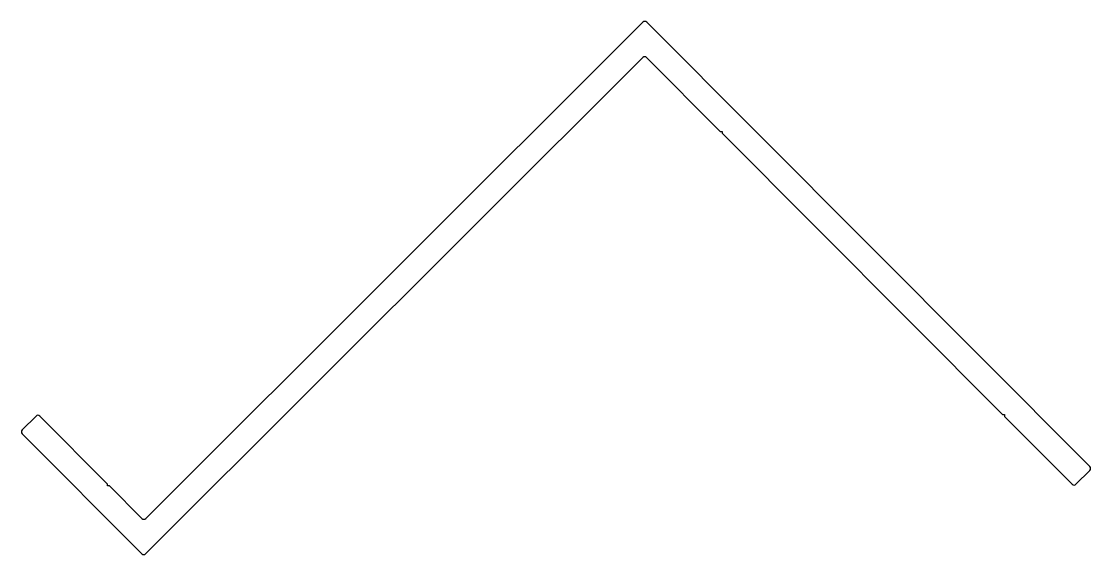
# Model space of a CAD drawing. Extents: x 2 to 206, y 3 to 104.
import ezdxf

# ---------------------------------------------------------------- set-up
doc = ezdxf.new("R2010")
doc.units = 0
doc.layers.get('0').update_dxf_attribs({"linetype": 'CONTINUOUS'})

msp = doc.modelspace()

# ---------------------------------------------------------------- linework, layer by layer
for p, q in [((120.55, 104.3), (25.74, 9.72)), ((205.76, 19.6), (121.27, 104.3)), ((25.73, 2.98), (120.55, 97.56)), ((121.26, 97.56), (135.3, 83.49)), ((135.3, 83.49), (135.66, 83.49)), ((135.66, 83.49), (135.66, 83.13)), ((135.66, 83.13), (189.11, 29.54)), ((4.84, 29.23), (2.19, 26.59)), ((18.47, 16.28), (5.56, 29.23)), ((189.11, 29.54), (189.47, 29.54)), ((189.47, 29.54), (189.47, 29.18)), ((189.47, 29.18), (202.39, 16.23)), ((2.19, 25.87), (25.01, 2.99)), ((203.11, 16.23), (205.76, 18.88)), ((18.47, 15.93), (18.47, 16.28)), ((18.83, 15.92), (18.47, 15.93)), ((25.02, 9.72), (18.83, 15.92))]:
    msp.add_line(p, q)
for centre, start, end in [((120.91, 103.94), 44.9277, 134.9277), ((120.9, 97.2), 44.9277, 134.9277), ((5.2, 28.87), 44.9277, 134.9277), ((2.55, 26.23), 134.9277, 224.9277), ((205.4, 19.24), 314.9277, 44.9277), ((202.75, 16.59), 224.9277, 314.9277), ((25.38, 10.08), 224.9277, 314.9277), ((25.37, 3.34), 224.9277, 314.9277)]:
    msp.add_arc(centre, 0.508, start, end)

doc.saveas('drawing.dxf')
